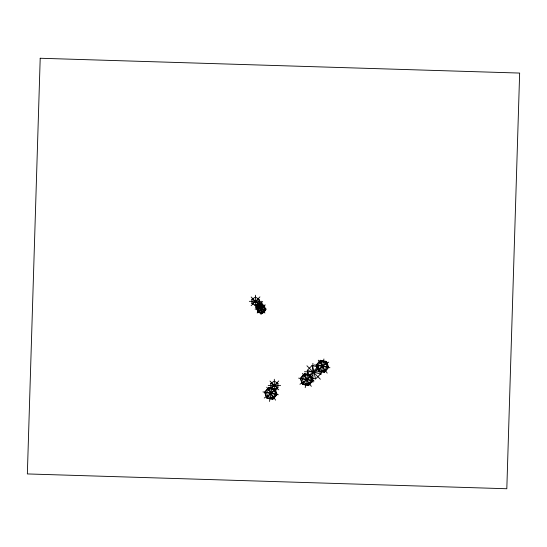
<?xml version="1.0" encoding="UTF-8"?>
<svg xmlns="http://www.w3.org/2000/svg" width="547" height="547" viewBox="0 0 547 547"><rect width="100%" height="100%" fill="white"/><g stroke="black" fill="none" stroke-linecap="round" stroke-linejoin="round"><path stroke-width="0.82" d="M269.493 401.457L272.249 386.572M305.205 387.673L308.064 372.233M321.062 374.421L323.92 358.989M268.762 387.83L264.926 392.322L266.895 397.888L272.707 398.968L276.543 394.476L274.567 388.91L268.762 387.83L269.322 389.423M266.348 392.397L269.411 388.814L274.04 389.669L275.613 394.113L272.556 397.696L267.921 396.835L266.348 392.397L275.613 394.113M266.895 397.888L267.996 396.609M267.921 396.835L274.04 389.669M304.474 374.045L300.638 378.538L302.614 384.103L308.419 385.177L312.255 380.691L310.286 375.119L304.474 374.045L305.041 375.639M302.067 378.606L305.123 375.023L309.759 375.885L311.332 380.322L308.269 383.905L303.64 383.05L302.067 378.606L311.332 380.322M320.33 360.794L316.494 365.287L318.463 370.852L324.275 371.933L328.111 367.44L326.135 361.875L320.33 360.794L320.891 362.387M317.916 365.362L320.98 361.779L325.609 362.634L327.181 367.078L324.125 370.661L319.489 369.799L317.916 365.362L327.181 367.078M302.614 384.103L303.708 382.818M309.185 376.404L310.286 375.119M303.64 383.05L309.759 375.885M318.463 370.852L319.564 369.574M325.041 363.16L326.573 361.437L328.706 367.454L324.556 372.316L319.851 371.44M319.489 369.799L325.609 362.634M309.151 374.394L304.44 373.519L300.289 378.374L302.423 384.397L308.706 385.56L312.85 380.705L311.783 377.69M308.412 374.845L307.25 370.346L312.118 365.444L317.26 366.866M310.074 376.001L318.183 367.823M311.195 377.703L315.605 378.927L320.474 374.018L319.503 370.271M251.128 305.691L259.928 296.884M255.9 308.33L262.676 301.554M257.74 306.771L256.646 307.872L257.849 312.371L262.355 313.581L265.651 310.286L264.447 305.78L261.439 304.973M261.425 305.178L264.201 305.923L265.322 310.087L262.273 313.137L258.109 312.022L256.987 307.858L258.006 306.84M257.815 308.296L260.249 305.862L263.572 306.751L264.461 310.074L262.027 312.508L258.71 311.612L257.815 308.296L264.461 310.074M257.172 312.993L265.274 304.891M258.71 311.612L263.572 306.751M270.956 388.78L278.785 380.944M308.645 376.028L318.634 366.039M264.235 398.045L277.172 389.156M316.152 370.77L328.74 362.121M299.947 384.261L312.426 375.68M251.866 299.23L255.476 297.124L259.08 299.23L259.08 303.441L255.476 305.547L251.866 303.441L251.866 299.23L259.08 303.441M251.866 303.441L259.08 299.23M258.553 307.824L256.468 306.607L262.02 303.359L259.244 301.739M273.609 389.19L270.724 387.508L270.724 383.297L274.327 381.191L277.938 383.297L277.938 387.508L274.327 389.614M270.724 387.508L277.938 383.297M249.323 301.335L261.774 301.335M254.512 304.987L264.098 304.987M255.073 309.117L266.533 309.117M304.453 371.762L323.462 371.762M268.18 385.403L280.632 385.403M326.573 361.437L320.296 360.268L316.145 365.129L316.945 367.386M314.498 364.876L329.937 367.741M311.284 380.411L312.85 380.705M298.641 378.127L314.081 380.986M271.866 387.891L268.727 387.303L264.577 392.165L266.71 398.182L272.987 399.351L277.138 394.49L275.004 388.473M262.929 391.912L278.368 394.777M256.987 307.858L258.375 308.228M263.934 309.718L265.322 310.087M264.153 309.882L265.651 310.286M307.25 370.346L320.474 374.018M257.165 303.77L262.02 306.607M270.724 383.297L277.938 387.508M257.398 303.134L261.528 307.264M251.128 296.987L258.916 304.775M257.035 305.11L264.926 312.993M306.929 365.786L320.371 379.228M269.979 381.054L278.785 389.861M318.299 360.179L327.188 373.122M302.443 373.43L311.332 386.367M266.731 387.214L275.62 400.158M320.98 361.779L324.125 370.661M324.022 370.804L324.556 372.316M323.708 370.34L324.275 371.933M305.123 375.023L308.269 383.905M308.173 384.056L308.706 385.56M307.852 383.591L308.419 385.177M269.411 388.814L272.556 397.696M272.139 397.375L272.707 398.968M261.897 311.749L262.273 313.137M260.249 305.862L262.027 312.508M312.118 365.444L315.605 378.927M312.905 363.311L312.905 382.319M274.327 379.249L274.327 390.51M262.02 303.359L262.02 305.794M261.049 303.448L261.049 314.6M259.244 300.248L259.244 308.207M256.468 304.173L256.468 306.607M255.476 295.189L255.476 307.64M40.204 58.255L27.35 473.934L506.816 488.744L519.65 73.066L40.204 58.255"/></g></svg>
